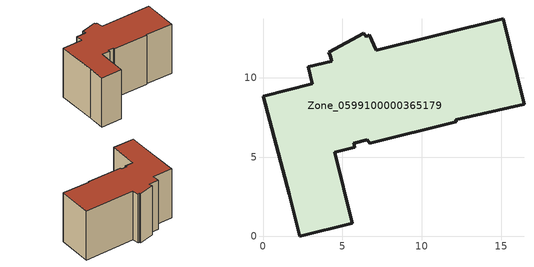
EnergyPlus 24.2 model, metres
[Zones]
Zone_0599100000365179
 floor ground (C_G): 15.12,13.72 16.43,8.32 12.12,7.34 12.16,7.22 6.72,5.86 6.56,6.08 5.71,5.88 5.79,5.63 4.5,5.31 5.63,0.83 2.32,0 1.64,2.66 0,8.82 3.1,9.6 2.84,10.68 4.33,11.04 4.23,11.37 4.13,11.59 6.33,12.79 6.51,12.56 6.68,12.68 7.13,11.71 z0
 wall outside (C_F): 2.32,0 5.63,0.83 4.5,5.31 5.79,5.63 5.71,5.88 6.56,6.08 6.72,5.86 12.16,7.22 12.12,7.34 16.43,8.32 15.12,13.72 7.13,11.71 6.68,12.68 6.51,12.56 6.33,12.79 4.13,11.59 4.23,11.37 4.33,11.04 2.84,10.68 3.1,9.6 0,8.82 1.64,2.66 2.32,0 z0:8.59
 roof outside (C_R): 16.43,8.32 15.12,13.72 7.13,11.71 6.68,12.68 6.51,12.56 6.33,12.79 4.13,11.59 4.23,11.37 4.33,11.04 2.84,10.68 3.1,9.6 0,8.82 1.64,2.66 2.32,0 5.63,0.83 4.5,5.31 5.79,5.63 5.71,5.88 6.56,6.08 6.72,5.86 12.16,7.22 12.12,7.34 z8.59
[BUILDING]
Pand.0599100000365179: North Axis=0; Terrain=City; Loads Convergence Tolerance Value=0.04; Temperature Convergence Tolerance Value=0.4; Solar Distribution=FullExterior; Maximum Number of Warmup Days=25; Minimum Number of Warmup Days=1
[Site:Location]
Rotterdam.The.Hague.AP_ZH_NLD Design_Conditions: Latitude=51.96; Longitude=4.45; Time Zone=1; Elevation=-4.5
[SITE:GROUNDTEMPERATURE:BUILDINGSURFACE]
18, 18, 18, 18, 18, 18, 18, 18, 18, 18, 18, 18
[MATERIAL] Thermal Absorptance=0.9; Solar Absorptance=0.7; Visible Absorptance=0.7
Name | Roughness | Thickness | Conductivity | Density | Specific Heat
G.D.1992-2005 | MediumSmooth | 0.15 | 0.06 | 540 | 1210
F.D.1992-2005 | Rough | 0.3 | 0.12 | 1920 | 840
R.D.1992-2005 | MediumRough | 0.2 | 0.08 | 1500 | 1000
[CONSTRUCTION]
C_G: G.D.1992-2005
C_F: F.D.1992-2005
C_R: R.D.1992-2005
[ZONE]
Zone_0599100000365179: Type=1; Multiplier=1; Ceiling Height=Autocalculate; Volume=Autocalculate; Floor Area=autocalculate; Part of Total Floor Area=Yes
[ZONEINFILTRATION:DESIGNFLOWRATE]
Infil_Zone_0599100000365179: Zone or ZoneList or Space or SpaceList=Zone_0599100000365179; Schedule=AlwaysOn; Design Flow Rate Calculation Method=Flow/Area; Flow Rate per Floor Area=0.0021; Constant Term Coefficient=1; Temperature Term Coefficient=0; Velocity Term Coefficient=0; Velocity Squared Term Coefficient=0
[HVACTEMPLATE:ZONE:IDEALLOADSAIRSYSTEM]
Zone_0599100000365179: Maximum Heating Supply Air Temperature=50; Minimum Cooling Supply Air Temperature=13; Maximum Heating Supply Air Humidity Ratio=0.0156; Minimum Cooling Supply Air Humidity Ratio=0.0077; Heating Limit=NoLimit; Cooling Limit=NoLimit; Dehumidification Control Type=ConstantSensibleHeatRatio; Cooling Sensible Heat Ratio=0.7; Dehumidification Setpoint=60; Humidification Control Type=None; Humidification Setpoint=30; Outdoor Air Method=None; Outdoor Air Flow Rate per Person=0.00944; Outdoor Air Flow Rate per Zone Floor Area=0; Outdoor Air Flow Rate per Zone=0; Demand Controlled Ventilation Type=None; Outdoor Air Economizer Type=NoEconomizer; Heat Recovery Type=None; Sensible Heat Recovery Effectiveness=0.7; Latent Heat Recovery Effectiveness=0.65
[ZONECONTROL:THERMOSTAT]
ThermostatControl_Zone_0599100000365179: Zone or ZoneList=Zone_0599100000365179; Control Type Schedule=DualSetpointControlType; Control 1=Thermostat_Zone_0599100000365179; Temperature Difference Between Cutout And Setpoint=0
[THERMOSTATSETPOINT:DUALSETPOINT]
Thermostat_Zone_0599100000365179: Heating Setpoint Temperature Schedule=HeatingSetpoint_Zone_0599100000365179; Cooling Setpoint Temperature Schedule=CoolingSetpoint_Zone_0599100000365179
[SCHEDULE:COMPACT]
HeatingSetpoint_Zone_0599100000365179: Through: 12/31, For: AllDays, Until: 24:00, 21
CoolingSetpoint_Zone_0599100000365179: Through: 12/31, For: AllDays, Until: 24:00, 24
DualSetpointControlType: Through: 12/31, For: AllDays, Until: 24:00, 4
AlwaysOn: Through: 12/31, For: AllDays, Until: 24:00, 1
